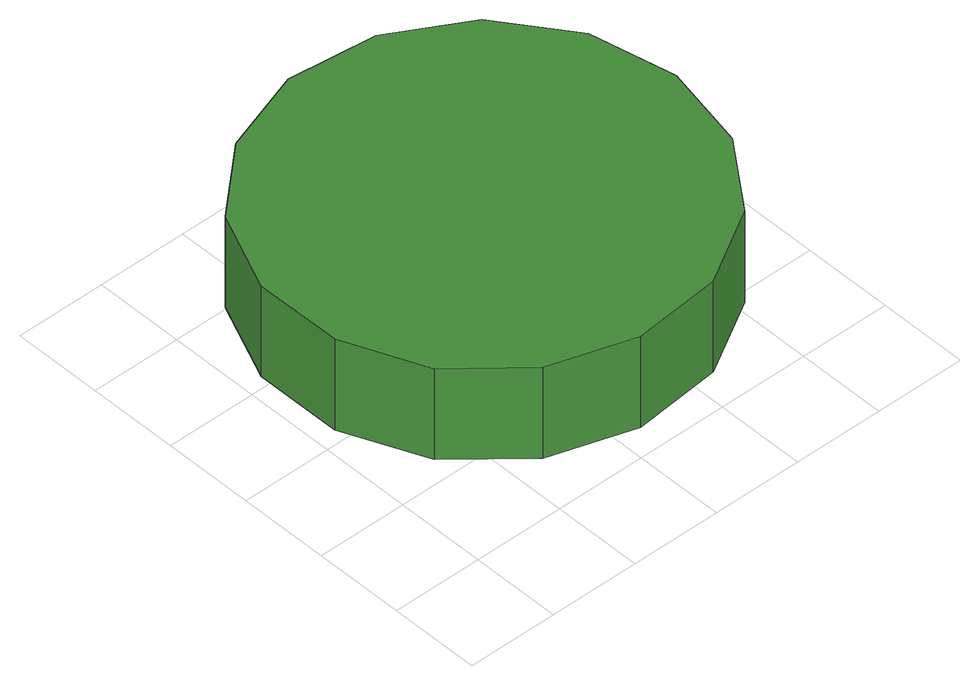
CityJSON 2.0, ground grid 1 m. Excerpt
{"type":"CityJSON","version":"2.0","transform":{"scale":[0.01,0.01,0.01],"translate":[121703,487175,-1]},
"CityObjects":{
"tree1":{"type":"SolitaryVegetationObject","attributes":{"function":"something"},"geometry":[{"type":"MultiSurface","lod":"1","boundaries":[[[0,1,2,3,4,5,6,7,8,9,10,11,12,13,14]],[[15,16,17,18,19,20,21,22,23,24,25,26,27,28,29]],[[0,29,28,1]],[[1,28,27,2]],[[2,27,26,3]],[[3,26,25,4]],[[4,25,24,5]],[[5,24,23,6]],[[6,23,22,7]],[[7,22,21,8]],[[8,21,20,9]],[[9,20,19,10]],[[10,19,18,11]],[[11,18,17,12]],[[12,17,16,13]],[[13,16,15,14]],[[14,15,29,0]]]}]}
},
"vertices":[
[488,264,156],[468,359,156],[410,438,156],[326,487,156],[228,498,156],[135,467,156],[62,402,156],[23,312,156],[23,215,156],[62,125,156],[135,60,156],[228,30,156],[326,40,156],[410,89,156],[468,168,156],[468,168,45],[410,89,45],[326,40,45],[228,30,45],[135,60,45],[62,125,45],[23,215,45],[23,312,45],[62,402,45],[135,467,45],[228,498,45],[326,487,45],[410,438,45],[468,359,45],[488,264,45]
]}
